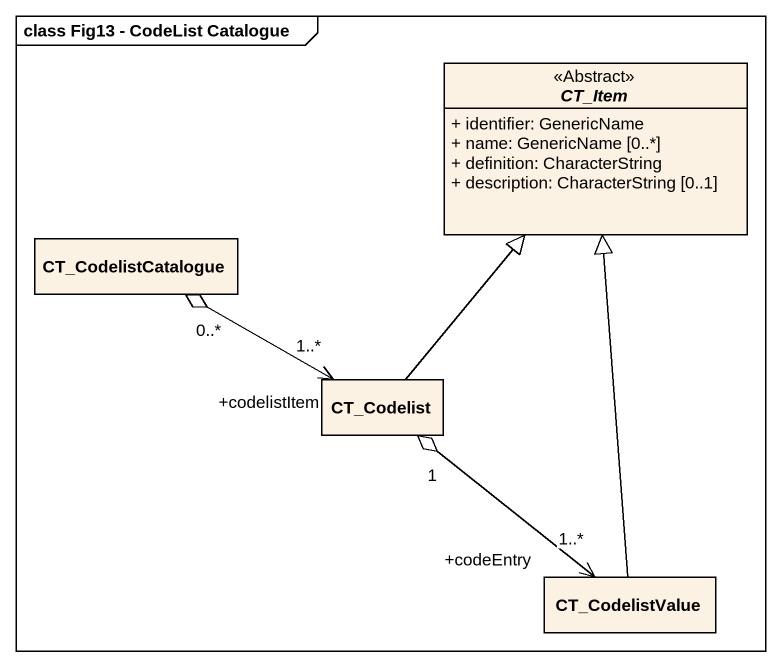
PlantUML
@startuml
mainframe class Fig13 - CodeList Catalogue
hide circle
hide empty members
skinparam classAttributeIconSize 0
abstract class CT_Item <<Abstract>> {
  + identifier: GenericName
  + name: GenericName [0..*]
  + definition: CharacterString
  + description: CharacterString [0..1]
}
class CT_CodelistCatalogue
class CT_Codelist
class CT_CodelistValue
CT_CodelistCatalogue "0..*" o-right-> "+codelistItem\n1..*" CT_Codelist
CT_Codelist -up-|> CT_Item
CT_Codelist "1" o--> "+codeEntry\n1..*" CT_CodelistValue
CT_CodelistValue -up-|> CT_Item
@enduml
